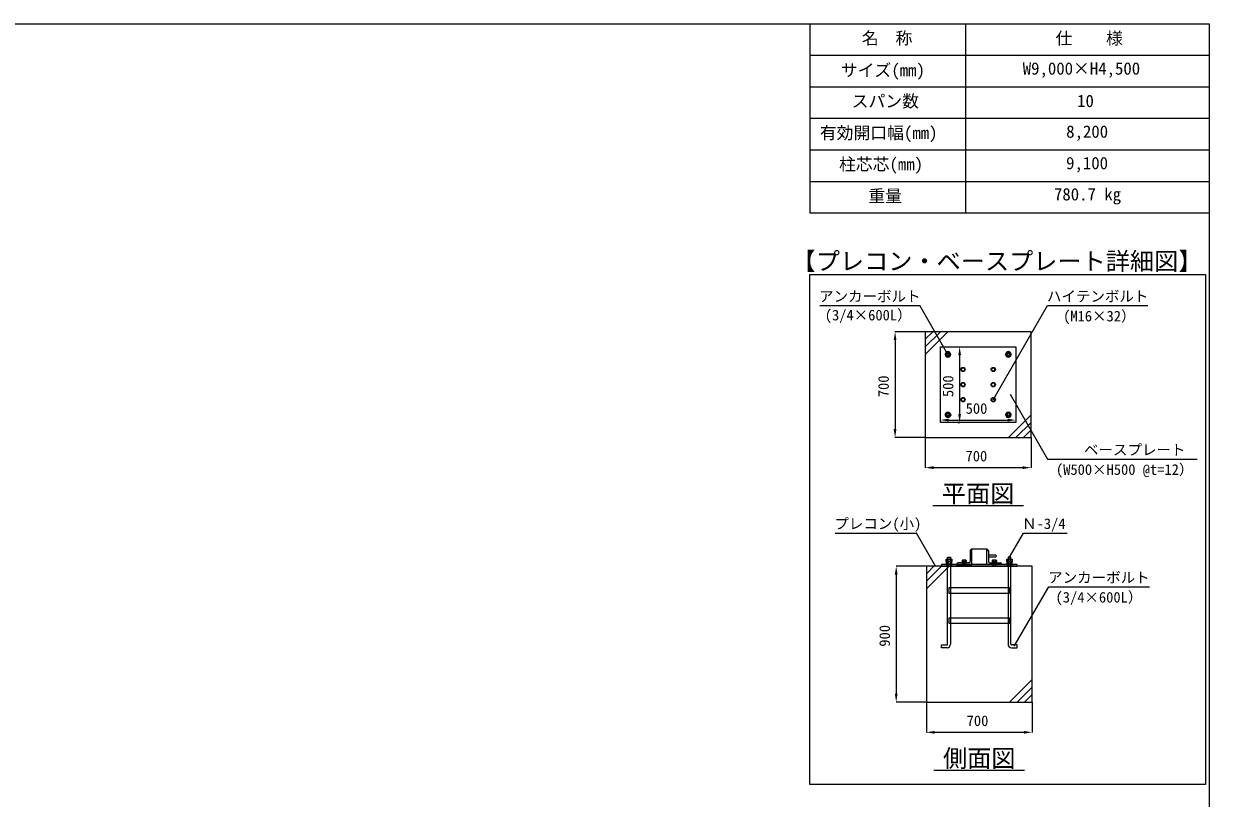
# Model space of a CAD drawing. Units: millimetres, scale not verified. Extents: x 35020 to 55145, y -14438 to 14438.
# Drawn here: x 47295 to 55145, y 9308 to 14438 of the extents above; entities that cross this region are included whole.
import ezdxf
from ezdxf.enums import TextEntityAlignment as Align

# ---------------------------------------------------------------- set-up
doc = ezdxf.new("R2010")
doc.units = ezdxf.units.MM
doc.header["$LTSCALE"] = 38
doc.linetypes.add('DASHED1', pattern=[1.8, 1.2, -0.6])
for name, color, linetype, lineweight in [('0-6_ﾎﾞﾙﾄ類', 2, 'Continuous', 18), ('0-9_基礎工事用PCA小', 7, 'Continuous', 18), ('0-A_図面枠', 7, 'Continuous', 18), ('0-B_寸法', 3, 'Continuous', 18), ('1-5_表', 7, 'Continuous', 18), ('1-7_標準柱', 7, 'Continuous', 18), ('1-8_文字', 7, 'Continuous', 18)]:
    doc.layers.add(name, color=color, linetype=linetype, lineweight=lineweight)
doc.styles.add('ＭＳ ゴシック', font='')
doc.styles.get('ＭＳ ゴシック').set_extended_font_data('MS Gothic')

msp = doc.modelspace()

# ---------------------------------------------------------------- linework, layer by layer
at = {"layer": '0-6_ﾎﾞﾙﾄ類'}
for p, q in [((53412.5, 10877.33), (53412.5, 10891.9)), ((53412.5, 10874.48), (53412.5, 10859.9)), ((53431.55, 10877.33), (53431.55, 10891.9)), ((53431.55, 10874.48), (53431.55, 10859.9)), ((53510.2, 10884.3), (53508.38, 10883.23)), ((53508.38, 10883.23), (53508.38, 10874.5)), ((53535.7, 10874.5), (53508.38, 10874.5)), ((53533.88, 10884.3), (53510.2, 10884.3)), ((53533.28, 10874.3), (53510.8, 10874.3)), ((53514.02, 10845.3), (53514.02, 10867.3)), ((53515.2, 10883.23), (53515.2, 10874.5)), ((53521.9, 10871.3), (53520.85, 10867.3)), ((53523.22, 10871.3), (53522.15, 10867.3)), ((53528.8, 10842.5), (53528.8, 10867.3)), ((53530.03, 10845.3), (53528.8, 10842.5)), ((53528.88, 10883.23), (53528.88, 10874.5)), ((53530.03, 10845.3), (53530.03, 10867.3)), ((53533.88, 10884.3), (53535.7, 10883.23)), ((53535.7, 10883.23), (53535.7, 10874.5)), ((53710.2, 10884.3), (53708.38, 10883.23)), ((53708.38, 10883.23), (53708.38, 10874.5)), ((53735.7, 10874.5), (53708.38, 10874.5)), ((53733.88, 10884.3), (53710.2, 10884.3)), ((53733.28, 10874.3), (53710.8, 10874.3)), ((53714.03, 10845.3), (53714.03, 10867.3)), ((53715.2, 10883.23), (53715.2, 10874.5)), ((53721.9, 10871.3), (53720.85, 10867.3)), ((53723.22, 10871.3), (53722.15, 10867.3)), ((53728.8, 10842.5), (53728.8, 10867.3)), ((53730.02, 10845.3), (53728.8, 10842.5)), ((53728.88, 10883.23), (53728.88, 10874.5)), ((53730.02, 10845.3), (53730.02, 10867.3)), ((53733.88, 10884.3), (53735.7, 10883.23)), ((53735.7, 10883.23), (53735.7, 10874.5)), ((53812.5, 10877.33), (53812.5, 10891.9)), ((53812.5, 10874.48), (53812.5, 10859.9)), ((53831.55, 10877.33), (53831.55, 10891.9)), ((53831.55, 10874.48), (53831.55, 10859.9))]:
    msp.add_line(p, q, dxfattribs=at)
for points in [[(53405.25, 12263.9), (53396.03, 12247.9), (53405.25, 12231.9), (53423.72, 12231.9), (53432.97, 12247.9), (53423.72, 12263.9)], [(53823.73, 12263.9), (53832.97, 12247.9), (53823.73, 12231.9), (53805.25, 12231.9), (53796.03, 12247.9), (53805.25, 12263.9)], [(53507.65, 12159.75), (53500.82, 12147.9), (53507.65, 12136.08), (53521.32, 12136.08), (53528.15, 12147.9), (53521.32, 12159.75)], [(53707.65, 12159.75), (53700.83, 12147.9), (53707.65, 12136.08), (53721.32, 12136.08), (53728.15, 12147.9), (53721.32, 12159.75)], [(53507.65, 12059.75), (53500.82, 12047.9), (53507.65, 12036.08), (53521.32, 12036.08), (53528.15, 12047.9), (53521.32, 12059.75)], [(53707.65, 12059.75), (53700.83, 12047.9), (53707.65, 12036.08), (53721.32, 12036.08), (53728.15, 12047.9), (53721.32, 12059.75)], [(53507.65, 11959.75), (53500.82, 11947.9), (53507.65, 11936.08), (53521.32, 11936.08), (53528.15, 11947.9), (53521.32, 11959.75)], [(53707.65, 11959.75), (53700.83, 11947.9), (53707.65, 11936.08), (53721.32, 11936.08), (53728.15, 11947.9), (53721.32, 11959.75)], [(53405.25, 11831.9), (53396.03, 11847.9), (53405.25, 11863.9), (53423.72, 11863.9), (53432.97, 11847.9), (53423.72, 11831.9)], [(53823.73, 11831.9), (53832.97, 11847.9), (53823.73, 11863.9), (53805.25, 11863.9), (53796.03, 11847.9), (53805.25, 11831.9)], [(53403.55, 10877.33), (53403.55, 10891.9), (53440.5, 10891.9), (53440.5, 10877.33), (53438.03, 10875.9), (53406.03, 10875.9)], [(53403.55, 10874.48), (53403.55, 10859.9), (53440.5, 10859.9), (53440.5, 10874.48), (53438.03, 10875.9), (53406.03, 10875.9)], [(53404.02, 10859.9), (53440.03, 10859.9), (53440.03, 10857.3), (53404.02, 10857.3)], [(53508.03, 10874.3), (53508.03, 10871.3), (53536.03, 10871.3), (53536.03, 10874.3)], [(53536.03, 10871.3), (53508.03, 10871.3), (53508.03, 10867.3), (53536.03, 10867.3)], [(53708.03, 10874.3), (53708.03, 10871.3), (53736.03, 10871.3), (53736.03, 10874.3)], [(53736.03, 10871.3), (53708.03, 10871.3), (53708.03, 10867.3), (53736.03, 10867.3)], [(53803.55, 10877.33), (53803.55, 10891.9), (53840.5, 10891.9), (53840.5, 10877.33), (53838.03, 10875.9), (53806.03, 10875.9)], [(53803.55, 10874.48), (53803.55, 10859.9), (53840.5, 10859.9), (53840.5, 10874.48), (53838.03, 10875.9), (53806.03, 10875.9)], [(53804.03, 10859.9), (53840.02, 10859.9), (53840.02, 10857.3), (53804.03, 10857.3)]]:
    msp.add_lwpolyline(points, close=True, dxfattribs=at)
for points in [[(53530.03, 10845.3), (53514.02, 10845.3), (53515.25, 10842.5)], [(53528.8, 10842.5), (53515.25, 10842.5), (53515.25, 10867.3)], [(53730.02, 10845.3), (53714.03, 10845.3), (53715.25, 10842.5)], [(53728.8, 10842.5), (53715.25, 10842.5), (53715.25, 10867.3)]]:
    msp.add_lwpolyline(points, dxfattribs=at)
for centre, radius in [((53414.5, 12247.9), 16), ((53414.5, 12247.9), 9.53), ((53414.5, 12247.9), 8.07), ((53814.5, 12247.9), 16), ((53814.5, 12247.9), 9.53), ((53814.5, 12247.9), 8.07), ((53514.5, 12147.9), 14), ((53514.5, 12147.9), 11.82), ((53714.5, 12147.9), 14), ((53714.5, 12147.9), 11.82), ((53514.5, 12047.9), 14), ((53514.5, 12047.9), 11.82), ((53714.5, 12047.9), 14), ((53714.5, 12047.9), 11.82), ((53514.5, 11947.9), 14), ((53514.5, 11947.9), 11.82), ((53714.5, 11947.9), 14), ((53714.5, 11947.9), 11.82), ((53414.5, 11847.9), 16), ((53414.5, 11847.9), 9.53), ((53414.5, 11847.9), 8.07), ((53814.5, 11847.9), 16), ((53814.5, 11847.9), 9.53), ((53814.5, 11847.9), 8.07)]:
    msp.add_circle(centre, radius, dxfattribs=at)
for centre, radius, start, end in [((53414.5, 12247.9), 18, 122.734, 177.266), ((53414.5, 12247.9), 18, 182.734, 237.266), ((53414.5, 12247.9), 18, 62.734, 117.266), ((53414.5, 12247.9), 18, 2.734, 57.266), ((53414.5, 12247.9), 18, 302.734, 357.266), ((53814.5, 12247.9), 18, 122.734, 177.266), ((53814.5, 12247.9), 18, 182.734, 237.266), ((53814.5, 12247.9), 18, 62.734, 117.266), ((53814.5, 12247.9), 18, 2.734, 57.266), ((53814.5, 12247.9), 18, 302.734, 357.266), ((53414.5, 12247.9), 18, 242.734, 297.266), ((53814.5, 12247.9), 18, 242.734, 297.266), ((53414.5, 11847.9), 18, 122.734, 177.266), ((53414.5, 11847.9), 18, 62.734, 117.266), ((53414.5, 11847.9), 18, 2.734, 57.266), ((53814.5, 11847.9), 18, 122.734, 177.266), ((53814.5, 11847.9), 18, 62.734, 117.266), ((53814.5, 11847.9), 18, 2.734, 57.266), ((53414.5, 11847.9), 18, 182.734, 237.266), ((53414.5, 11847.9), 18, 242.734, 297.266), ((53414.5, 11847.9), 18, 302.734, 357.266), ((53814.5, 11847.9), 18, 182.734, 237.266), ((53814.5, 11847.9), 18, 242.734, 297.266), ((53814.5, 11847.9), 18, 302.734, 357.266), ((53408.03, 10885.08), 8.95, 240, 300), ((53408.03, 10866.73), 8.95, 60, 120), ((53422.03, 10908.35), 32.45, 252.932, 287.068), ((53422.03, 10843.45), 32.45, 72.932, 107.068), ((53436.03, 10885.08), 8.95, 239.975, 300.025), ((53436.03, 10866.73), 8.95, 59.975, 120.025), ((53511.78, 10878.25), 6.05, 55.616, 124.384), ((53510.8, 10874.5), 0.2, 180, 270), ((53522.03, 10861.67), 22.62, 72.412, 107.588), ((53532.28, 10878.25), 6.05, 55.616, 124.384), ((53533.28, 10874.5), 0.2, 270, 0), ((53711.78, 10878.25), 6.05, 55.616, 124.384), ((53710.8, 10874.5), 0.2, 180, 270), ((53722.03, 10861.67), 22.62, 72.412, 107.588), ((53732.28, 10878.25), 6.05, 55.616, 124.384), ((53733.28, 10874.5), 0.2, 270, 0), ((53808.03, 10885.08), 8.95, 240, 300), ((53808.03, 10866.73), 8.95, 60, 120), ((53822.02, 10908.35), 32.45, 252.932, 287.068), ((53822.02, 10843.45), 32.45, 72.932, 107.068), ((53836.03, 10885.08), 8.95, 239.975, 300.025), ((53836.03, 10866.73), 8.95, 59.975, 120.025)]:
    msp.add_arc(centre, radius, start, end, dxfattribs=at)
at = {"layer": '0-9_基礎工事用PCA小'}
for p, q in [((53264.5, 12247.9), (53414.5, 12397.9)), ((53264.5, 12297.9), (53364.5, 12397.9)), ((53264.5, 12347.9), (53314.5, 12397.9)), ((53964.5, 11847.9), (53814.5, 11697.9)), ((53964.5, 11797.9), (53864.5, 11697.9)), ((53964.5, 11747.9), (53914.5, 11697.9)), ((53272.03, 10695.3), (53422.03, 10845.3)), ((53272.03, 10745.3), (53372.03, 10845.3)), ((53272.03, 10795.3), (53322.02, 10845.3)), ((53412.5, 10845.3), (53431.55, 10845.3)), ((53831.55, 10845.3), (53812.5, 10845.3)), ((53431.55, 10665.3), (53431.55, 10503.3)), ((53812.5, 10665.3), (53812.5, 10503.3)), ((53431.55, 10465.3), (53431.55, 10328.3)), ((53812.5, 10465.3), (53812.5, 10328.3)), ((53972.03, 10095.3), (53822.02, 9945.3)), ((53972.03, 10045.3), (53872.03, 9945.3)), ((53972.03, 9995.3), (53922.03, 9945.3))]:
    msp.add_line(p, q, dxfattribs=at)
at = {"layer": '0-9_基礎工事用PCA小', "linetype": 'DASHED1'}
for p, q in [((53407.35, 10857.3), (53407.35, 10845.3)), ((53437.03, 10857.3), (53437.03, 10845.3)), ((53514.02, 10857.3), (53514.02, 10845.3)), ((53530.03, 10857.3), (53530.03, 10845.3)), ((53714.03, 10857.3), (53714.03, 10845.3)), ((53730.02, 10857.3), (53730.02, 10845.3)), ((53807.03, 10857.3), (53807.03, 10845.3)), ((53837.02, 10857.3), (53837.02, 10845.3)), ((53431.55, 10703.3), (53431.55, 10665.3)), ((53812.5, 10703.3), (53812.5, 10665.3)), ((53431.55, 10503.3), (53431.55, 10465.3)), ((53812.5, 10503.3), (53812.5, 10465.3))]:
    msp.add_line(p, q, dxfattribs=at)
at = {"layer": '0-9_基礎工事用PCA小'}
for points in [[(53264.5, 11697.9), (53964.5, 11697.9), (53964.5, 12397.9), (53264.5, 12397.9)], [(53364.5, 12297.9), (53864.5, 12297.9), (53864.5, 11797.9), (53364.5, 11797.9)], [(53272.03, 9945.3), (53972.03, 9945.3), (53972.03, 10845.3), (53272.03, 10845.3)], [(53372.03, 10845.3), (53872.03, 10845.3), (53872.03, 10857.3), (53372.03, 10857.3)], [(53422.03, 10703.3), (53822.02, 10703.3), (53822.02, 10665.3), (53422.03, 10665.3)], [(53422.03, 10503.3), (53822.02, 10503.3), (53822.02, 10465.3), (53422.03, 10465.3)]]:
    msp.add_lwpolyline(points, close=True, dxfattribs=at)
for points in [[(53412.5, 10328.35), (53412.5, 10905.3), (53431.55, 10905.3), (53431.55, 10703.3)], [(53412.5, 10842.8), (53415, 10845.3), (53415, 10905.3), (53429.05, 10905.3), (53429.05, 10845.3), (53431.55, 10842.8)], [(53831.55, 10328.35), (53831.55, 10905.3), (53812.5, 10905.3), (53812.5, 10703.3)], [(53831.55, 10842.8), (53829.05, 10845.3), (53829.05, 10905.3), (53815, 10905.3), (53815, 10845.3), (53812.5, 10842.8)], [(53408.55, 10305.3), (53371.55, 10305.3), (53371.55, 10324.35), (53408.5, 10324.35)], [(53835.5, 10305.3), (53872.5, 10305.3), (53872.5, 10324.35), (53835.55, 10324.35)]]:
    msp.add_lwpolyline(points, dxfattribs=at)
for centre, radius, start, end in [((53408.5, 10328.35), 4, 270, 0), ((53408.55, 10328.3), 23, 270, 0), ((53835.5, 10328.3), 23, 180, 270), ((53835.55, 10328.35), 4, 180, 270)]:
    msp.add_arc(centre, radius, start, end, dxfattribs=at)
at = {"layer": '0-A_図面枠'}
for points in [[(35019.8, 14437.5), (55144.8, 14437.5), (55144.8, 562.5), (35019.8, 562.5)], [(52500, 12777.38), (55119.93, 12777.38), (55119.93, 9398.83), (52500, 9398.83)]]:
    msp.add_lwpolyline(points, close=True, dxfattribs=at)
at = {"layer": '0-B_寸法'}
for p, q in [((53263.5, 12397.9), (53063.5, 12397.9)), ((53064.5, 12342.9), (53064.5, 11752.9)), ((53365.5, 12297.9), (53492.8, 12297.9)), ((53491.8, 12242.9), (53491.8, 11852.9)), ((53364.5, 11798.9), (53364.5, 11813.9)), ((53419.5, 11812.9), (53809.5, 11812.9)), ((53480.5, 11797.9), (53492.8, 11797.9)), ((53263.5, 11697.9), (53063.5, 11697.9)), ((53264.5, 11696.9), (53264.5, 11496.9)), ((53964.5, 11696.9), (53964.5, 11496.9)), ((53319.5, 11497.9), (53909.5, 11497.9)), ((53271.03, 10845.3), (53071.03, 10845.3)), ((53072.02, 10790.3), (53072.02, 10000.3)), ((53271.03, 9945.3), (53071.03, 9945.3)), ((53272.03, 9944.3), (53272.03, 9744.3)), ((53972.03, 9944.3), (53972.03, 9744.3)), ((53327.03, 9745.3), (53917.03, 9745.3))]:
    msp.add_line(p, q, dxfattribs=at)
at = {"layer": '0-B_寸法', "color": 91}
for points in [[(53055.33, 12342.9), (53064.5, 12397.9), (53073.65, 12342.9)], [(53482.62, 12242.9), (53491.8, 12297.9), (53500.97, 12242.9)], [(53482.62, 11852.9), (53491.8, 11797.9), (53500.97, 11852.9)], [(53419.5, 11822.08), (53364.5, 11812.9), (53419.5, 11803.75)], [(53809.5, 11822.08), (53864.5, 11812.9), (53809.5, 11803.75)], [(53055.33, 11752.9), (53064.5, 11697.9), (53073.65, 11752.9)], [(53319.5, 11507.08), (53264.5, 11497.9), (53319.5, 11488.75)], [(53909.5, 11507.08), (53964.5, 11497.9), (53909.5, 11488.75)], [(53062.88, 10790.3), (53072.02, 10845.3), (53081.2, 10790.3)], [(53062.88, 10000.3), (53072.02, 9945.3), (53081.2, 10000.3)], [(53327.03, 9754.45), (53272.03, 9745.3), (53327.03, 9736.12)], [(53917.03, 9754.45), (53972.03, 9745.3), (53917.03, 9736.12)]]:
    msp.add_solid(points, dxfattribs=at)
at = {"layer": '1-5_表'}
for p, q in [((52500, 14437.5), (55144.8, 14437.5)), ((52500, 14437.5), (52500, 13184.7)), ((53530.07, 14437.5), (53530.07, 13184.7)), ((55144.8, 14437.5), (55144.8, 13184.7)), ((52500, 14228.7), (55144.8, 14228.7)), ((52500, 14019.9), (55144.8, 14019.9)), ((52500, 13811.1), (55144.8, 13811.1)), ((52500, 13602.3), (55144.8, 13602.3)), ((52500, 13393.5), (55144.8, 13393.5)), ((52500, 13184.7), (55144.8, 13184.7))]:
    msp.add_line(p, q, dxfattribs=at)
at = {"layer": '1-7_標準柱'}
for p, q in [((53562.03, 10947.3), (53562.03, 10877.3)), ((53672.03, 10957.3), (53568.82, 10957.3)), ((53682.03, 10947.3), (53682.03, 10877.3)), ((53552.03, 10867.3), (53482.03, 10867.3)), ((53672.03, 10857.3), (53572.02, 10857.3)), ((53692.03, 10867.3), (53762.03, 10867.3))]:
    msp.add_line(p, q, dxfattribs=at)
at = {"layer": '1-7_標準柱', "linetype": 'DASHED1'}
for p, q in [((53512.03, 10867.3), (53512.03, 10857.3)), ((53532.02, 10867.3), (53532.02, 10857.3)), ((53712.02, 10867.3), (53712.02, 10857.3)), ((53732.03, 10867.3), (53732.03, 10857.3))]:
    msp.add_line(p, q, dxfattribs=at)
at = {"layer": '1-7_標準柱'}
for points in [[(53472.03, 10857.3), (53572.02, 10857.3), (53572.02, 10957.3)], [(53772.03, 10857.3), (53672.03, 10857.3), (53672.03, 10957.3)], [(53731.03, 10917.3), (53682.03, 10917.3), (53682.03, 10907.3), (53731.03, 10907.3)]]:
    msp.add_lwpolyline(points, dxfattribs=at)
for centre, radius, start, end in [((53572.02, 10947.3), 10, 90, 180), ((53672.03, 10947.3), 10, 0, 90), ((53731.03, 10912.3), 5, 270, 90), ((53482.03, 10857.3), 10, 90, 180), ((53552.03, 10877.3), 10, 270, 0), ((53692.03, 10877.3), 10, 180, 270), ((53762.03, 10857.3), 10, 0, 90)]:
    msp.add_arc(centre, radius, start, end, dxfattribs=at)
at = {"layer": '1-8_文字'}
for p, q in [((52566.25, 12570.7), (53227.78, 12570.7)), ((53228.12, 12570.7), (53227.78, 12570.7)), ((53414.5, 12247.9), (53228.12, 12570.7)), ((53714.5, 11947.9), (54074.05, 12570.7)), ((54074.05, 12570.7), (54074.42, 12570.7)), ((54074.42, 12570.7), (54738.5, 12570.7)), ((53825.47, 11985.23), (54074.05, 11554.62)), ((54074.05, 11554.62), (54074.42, 11554.62)), ((54074.42, 11554.62), (55064.05, 11554.62)), ((53314.5, 11247.9), (53914.5, 11247.9)), ((52667.95, 11065.1), (53205.03, 11065.1)), ((53205.4, 11065.1), (53205.03, 11065.1)), ((53332.3, 10845.3), (53205.4, 11065.1)), ((53822.02, 10905.3), (53914.3, 11065.1)), ((53914.3, 11065.1), (53914.65, 11065.1)), ((53914.65, 11065.1), (54204.57, 11065.1)), ((53854.03, 10314.83), (54081.6, 10708.98)), ((54081.6, 10708.98), (54081.95, 10708.98)), ((54081.95, 10708.98), (54749, 10708.98)), ((53322.02, 9495.3), (53922.03, 9495.3))]:
    msp.add_line(p, q, dxfattribs=at)

# ---------------------------------------------------------------- texts
at = {"layer": '0-B_寸法', "style": 'ＭＳ ゴシック'}
for s, p in [('700', (53044.1, 11964.38)), ('500', (53471.4, 11965.23)), ('900', (53051.62, 10312.4))]:
    msp.add_text(s, height=70.38, rotation=90, dxfattribs=at).set_placement(p, align=Align.BOTTOM_LEFT)
for s, p in [('500', (53531.82, 11833.3)), ('700', (53530.97, 11518.3)), ('700', (53538.5, 9765.7))]:
    msp.add_text(s, height=70.38, dxfattribs=at).set_placement(p, align=Align.BOTTOM_LEFT)
at = {"layer": '1-5_表', "style": 'ＭＳ ゴシック'}
for s, p in [('名\u3000称', (52844.75, 14276.48)), ('仕\u3000\u3000様', (54127.1, 14275.75)), ('サイズ(mm)', (52705.85, 14064.48)), ('W9,000×H4,500', (53909.6, 14075.6)), ('スパン数', (52777.28, 13859.38)), ('10', (54269.72, 13860.88)), ('有効開口幅(mm)', (52566.2, 13649.85)), ('8,200', (54197.3, 13658)), ('柱芯芯(mm)', (52693.25, 13441.77)), ('9,100', (54196.8, 13449.2)), ('重量', (52887.5, 13231.75)), ('780.7 kg', (54116.47, 13242.88))]:
    msp.add_text(s, height=81.64, dxfattribs=at).set_placement(p, align=Align.BOTTOM_LEFT)
at = {"layer": '1-8_文字', "style": 'ＭＳ ゴシック'}
for s, height, p in [('【プレコン・ベースプレート詳細図】 ', 117.3, (52379.35, 12771.38)), ('アンカーボルト', 70.38, (52561.15, 12576.1)), ('ハイテンボルト', 70.38, (54069.88, 12576.1)), ('(3/4×600L）', 70.38, (52599.12, 12451.9)), ('(M16×32）', 70.38, (54177.28, 12445.1)), ('   \u3000ベースプレート\u3000\u3000\u3000', 70.38, (54075.43, 11560.02)), ('(W500×H500 @t=12）', 70.38, (54129.72, 11429.02)), ('平面図', 117.3, (53374.5, 11231.9)), ('プレコン(小)', 70.38, (52662.42, 11070.5)), ('Ｎ-3/4', 70.38, (53905.85, 11070.5)), ('アンカーボルト\u3000', 70.38, (54077.85, 10714.38)), ('(3/4×600L）', 70.38, (54126.85, 10583.38)), ('側面図', 117.3, (53382.03, 9479.3))]:
    msp.add_text(s, height=height, dxfattribs=at).set_placement(p, align=Align.BOTTOM_LEFT)

doc.saveas('drawing.dxf')
